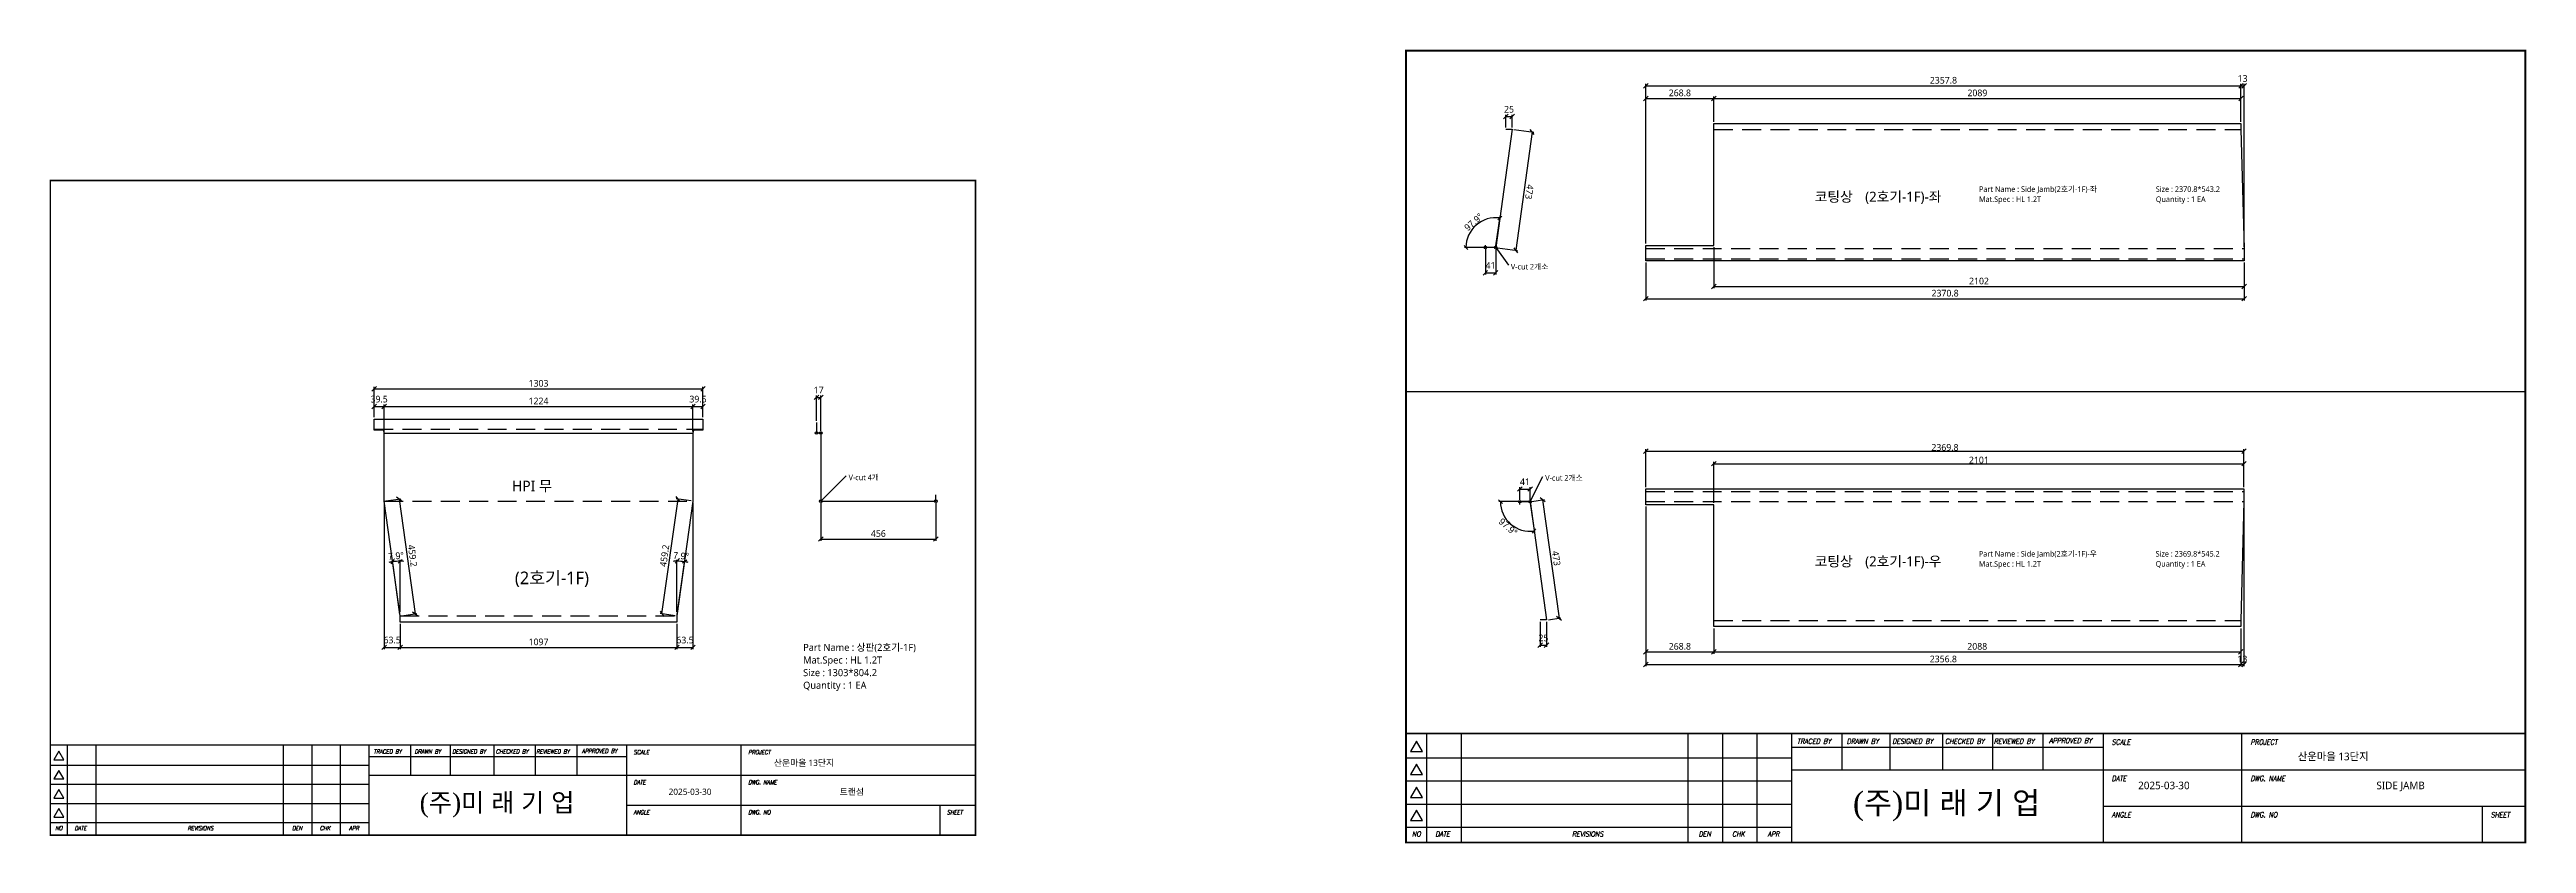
# Model space of a CAD drawing. Extents: x 674 to 10492, y -109346 to 1748.
# Drawn here: x 674 to 10489, y -37356 to -34212 of the extents above; entities that cross this region are included whole.
import ezdxf
from ezdxf.enums import TextEntityAlignment as Align

# ---------------------------------------------------------------- set-up
doc = ezdxf.new("R2010")
doc.units = 0
doc.header["$LTSCALE"] = 10
doc.header["$MEASUREMENT"] = 0
doc.linetypes.add('DASHED2', pattern=[0.375, 0.25, -0.125])
doc.layers.get('0').update_dxf_attribs({"linetype": 'CONTINUOUS'})
for name, color, linetype in [('22', 8, 'DASHED2'), ('dim', 3, 'CONTINUOUS'), ('FROM', 7, 'CONTINUOUS'), ('HIDDEN2', 8, 'CONTINUOUS'), ('레이져', 7, 'CONTINUOUS')]:
    doc.layers.add(name, color=color, linetype=linetype)
doc.styles.add('G1', font='batang.ttc', dxfattribs={"height": 20})
doc.styles.add('ITALICT', font='italict')
doc.styles.add('JKW', font='')
doc.styles.add('MIRAESTYLE', font='gulim.ttc')
doc.styles.add('YCKIM', font='gulim.ttc')
doc.styles.get('JKW').set_extended_font_data('NanumGothic')
doc.dimstyles.new('MIRAE', dxfattribs={"dimscale": 100, "dimtxt": 0.25, "dimasz": 0.15, "dimexe": 0.06, "dimexo": 0.06, "dimgap": 0.07, "dimtad": 1, "dimdec": 1, "dimtxsty": 'YCKIM', "dimblk": 'OBLIQUE', "dimcen": 2.5, "dimclrd": 3, "dimclre": 3, "dimclrt": 256, "dimadec": 1, "dimazin": 3, "dimtfac": 0.5, "dimtix": 1, "dimtmove": 0, "dimatfit": 3, "dimldrblk": 'OBLIQUE'})
doc.dimstyles.get("Standard").update_dxf_attribs({"dimtxt": 2.5, "dimasz": 2.5, "dimexe": 1.25, "dimexo": 0.625, "dimtad": 1, "dimtxsty": 'MIRAESTYLE', "dimcen": 2.5, "dimazin": 3, "dimtfac": 1, "dimtmove": 0, "dimatfit": 3})
doc.dimstyles.new('미래', dxfattribs={"dimscale": 120, "dimtxt": 0.2, "dimasz": 0.15, "dimexe": 0.06, "dimexo": 0.06, "dimgap": 0.07, "dimtad": 1, "dimdec": 1, "dimlfac": -1, "dimtxsty": 'JKW', "dimblk": 'OBLIQUE', "dimcen": 2.5, "dimclrd": 3, "dimclre": 3, "dimclrt": 256, "dimadec": 1, "dimazin": 2, "dimtfac": 0.5, "dimtmove": 1, "dimatfit": 3, "dimarcsym": 1})

# ---------------------------------------------------------------- blocks, each defined once
blk = doc.blocks.new('_OBLIQUE')
at = {"color": 0, "linetype": 'ByBlock'}
blk.add_line((-0.5, -0.5), (0.5, 0.5), dxfattribs=at)
blk = doc.blocks.new('3')
at = {"layer": 'FROM', "color": 7}
blk.add_line((25823.5, 11169), (25823.5, 11496.2), dxfattribs=at)
at = {"layer": 'FROM', "color": 2}
for p, q in [((25885.8, 11169), (25885.8, 11496.2)), ((25989.7, 11169), (25989.7, 11496.2)), ((26670, 11169), (26670, 11496.2)), ((26773.9, 11169), (26773.9, 11496.2)), ((26877.7, 11169), (26877.7, 11496.2)), ((25823.5, 11422.9), (26981.6, 11422.9)), ((25823.5, 11353.6), (26981.6, 11353.6)), ((25823.5, 11284.4), (26981.6, 11284.4)), ((25823.5, 11215.1), (26981.6, 11215.1))]:
    blk.add_line(p, q, dxfattribs=at)
at = {"layer": 'FROM', "color": 0}
for p, q in [((26981.6, 11169), (26981.6, 11496.2)), ((26981.6, 11454.7), (27915.7, 11454.7)), ((27131.3, 11496.2), (27131.3, 11387.2)), ((27276.5, 11387.2), (27276.5, 11496.2)), ((27434, 11496.2), (27434, 11387.2)), ((27583.7, 11496.2), (27583.7, 11387.2)), ((27735.3, 11496.2), (27735.3, 11387.2)), ((27915.7, 11496.2), (27915.7, 11169)), ((28332.2, 11169), (28332.2, 11496.2)), ((26981.6, 11387.2), (29183.5, 11387.2)), ((27915.7, 11278.1), (29183.5, 11278.1))]:
    blk.add_line(p, q, dxfattribs=at)
at = {"layer": 'FROM'}
blk.add_line((29053.7, 11278.1), (29053.7, 11169), dxfattribs=at)
at = {"layer": 'FROM', "color": 0, "const_width": 5.89}
blk.add_lwpolyline([(25823.5, 11169), (29183.5, 11169), (29183.5, 13545), (25823.5, 13545)], close=True, dxfattribs=at)
at = {"layer": 'FROM', "color": 0, "const_width": 4.87}
blk.add_lwpolyline([(25823.5, 11496.2), (29183.5, 11496.2)], dxfattribs=at)
at = {"layer": 'FROM', "color": 2}
for points in [[(25854.7, 11473.5), (25836.7, 11442.3), (25872.7, 11442.3)], [(25854.7, 11404.3), (25836.7, 11373.1), (25872.7, 11373.1)], [(25854.7, 11335), (25836.7, 11303.8), (25872.7, 11303.8)], [(25854.7, 11265.7), (25836.7, 11234.6), (25872.7, 11234.6)]]:
    blk.add_lwpolyline(points, close=True, dxfattribs=at)
at = {"layer": 'FROM', "color": 4, "style": 'ITALICT', "width": 0.8}
for s, height, p in [('TRACED BY', 15.58, (26997.2, 11465)), ('DRAWN BY', 15.58, (27146.3, 11465)), ('DESIGNED BY', 15.583, (27282.8, 11465)), ('CHECKED BY', 15.58, (27441.2, 11465)), ('REVIEWED BY', 15.583, (27587.9, 11465)), ('APPROVED BY', 15.583, (27753.8, 11466.9)), ('SCALE', 15.58, (27941.7, 11462.5)), ('PROJECT', 15.58, (28358.1, 11462.5)), ('DATE', 15.58, (27941.7, 11353.4)), ('DWG. NAME', 15.58, (28358.1, 11353.4)), ('ANGLE', 15.58, (27941.7, 11244.4)), ('DWG. NO', 15.58, (28358.1, 11244.4)), ('SHEET', 15.58, (29079.6, 11244.4)), ('NO', 15.58, (25841.2, 11186.7)), ('DATE', 15.58, (25911.2, 11186.7)), ('REVISIONS', 15.58, (26321.6, 11186.7)), ('DEN', 15.58, (26701.4, 11186.7)), ('CHK', 15.58, (26802.1, 11186.7)), ('APR', 15.58, (26908.6, 11186.7))]:
    blk.add_text(s, height=height, dxfattribs=at).set_placement(p)
blk = doc.blocks.new('transom_frame')
at = {"xscale": 0.837272107773114, "yscale": 0.837272107773114, "zscale": 0.837272107773114}
blk.add_blockref('3', (-21621.3, -9351.5), dxfattribs=at)
at = {"style": 'G1'}
blk.add_text('(주)미 래 기 업', height=55.92, dxfattribs=at).set_placement((1358.1, 93.9), align=Align.MIDDLE)
blk = doc.blocks.new('side_frame')
at = {"color": 8}
blk.add_line((4557, 1833), (0, 1833), dxfattribs=at)
at = {"xscale": 1.356231088589885, "yscale": 1.356231088589885, "zscale": 1.356231088589885}
blk.add_blockref('3', (-35023, -15148), dxfattribs=at)
at = {"style": 'G1'}
blk.add_text('(주)미 래 기 업', height=90.6, dxfattribs=at).set_placement((2200, 152), align=Align.MIDDLE)

msp = doc.modelspace()

# ---------------------------------------------------------------- linework, layer by layer
for p, q in [((6470, -34527), (6404.76, -34995.48)), ((6445, -34527), (6470, -34527)), ((6363.76, -34995.48), (6363.76, -34986.48)), ((6404.76, -34995.48), (6363.76, -34995.48)), ((3713.5, -35689), (3713.5, -35730)), ((3713.5, -35730), (3730.5, -35730)), ((3730.5, -35730), (3730.5, -35730)), ((3730.5, -35730), (3730.5, -36000)), ((3730.5, -36000), (4186.5, -36000)), ((4186.5, -36000), (4186.5, -35975)), ((6500, -36013), (6500, -36002)), ((6500, -36002), (6541, -36002)), ((6541, -36002), (6606.24, -36470.48)), ((6606.24, -36470.48), (6581.24, -36470.48))]:
    msp.add_line(p, q)
at = {"color": 6}
for centre in [(6363.76, -34995.48), (6404.76, -34995.48), (3713.5, -35730), (3730.5, -35730), (3730.5, -36000), (4186.5, -36000), (6500, -36002), (6541, -36002)]:
    msp.add_circle(centre, 5, dxfattribs=at)
at = {"layer": '22', "ltscale": 30}
for p, q in [((7268.8, -34528.8), (9357.8, -34528.8)), ((7000, -35000), (9370.8, -35000)), ((7000, -35039.8), (9370.8, -35039.8)), ((1960.5, -35715.4), (3263.5, -35715.4)), ((2000, -36000), (3224, -36000)), ((7000, -35962.2), (9369.8, -35962.2)), ((7000, -36002), (9369.8, -36002)), ((2063.5, -36454.8), (3160.5, -36454.8)), ((7268.8, -36473.2), (9356.8, -36473.2))]:
    msp.add_line(p, q, dxfattribs=at)
at = {"layer": 'HIDDEN2'}
msp.add_line((2000, -35731.2), (3224, -35731.2), dxfattribs=at)
at = {"layer": '레이져'}
for p, q in [((7268.8, -34505), (9357.8, -34505)), ((7268.8, -34528.8), (7268.8, -34505)), ((7268.8, -34987.5), (7268.8, -34528.8)), ((7268.8, -34528.8), (7268.8, -34528.8)), ((9357.8, -34505), (9357.8, -34528.8)), ((9357.8, -34528.8), (9370.8, -35000)), ((7000, -35000), (7000, -34987.5)), ((7000, -34987.5), (7268.8, -34987.5)), ((7000, -35039.8), (7000, -35000)), ((9370.8, -35000), (9370.8, -35039.8)), ((7000, -35048.2), (7000, -35039.8)), ((9370.8, -35048.2), (7000, -35048.2)), ((9370.8, -35039.8), (9370.8, -35048.2)), ((1960.5, -35675), (3263.5, -35675)), ((1960.5, -35715.4), (1960.5, -35675)), ((1960.5, -35719.3), (1960.5, -35715.4)), ((1998.28, -35719.3), (1960.5, -35719.3)), ((2000, -35731.2), (1998.28, -35719.3)), ((3225.72, -35719.3), (3224, -35731.2)), ((3263.5, -35719.3), (3225.72, -35719.3)), ((3263.5, -35675), (3263.5, -35715.4)), ((3263.5, -35715.4), (3263.5, -35719.3)), ((2000, -36000), (2000, -35731.2)), ((3224, -35731.2), (3224, -36000)), ((2063.5, -36454.8), (2000, -36000)), ((3224, -36000), (3160.5, -36454.8)), ((7000, -35951.8), (9369.8, -35951.8)), ((7000, -35962.2), (7000, -35951.8)), ((7000, -36002), (7000, -35962.2)), ((7000, -36014.5), (7000, -36002)), ((7268.8, -36014.5), (7000, -36014.5)), ((7268.8, -36473.2), (7268.8, -36014.5)), ((9369.8, -36002), (9356.8, -36473.2)), ((9369.8, -35951.8), (9369.8, -35962.2)), ((9369.8, -35962.2), (9369.8, -36002)), ((2063.5, -36479.2), (2063.5, -36454.8)), ((2063.5, -36454.8), (2063.5, -36454.8)), ((3160.5, -36479.2), (2063.5, -36479.2)), ((3160.5, -36454.8), (3160.5, -36454.8)), ((3160.5, -36454.8), (3160.5, -36479.2)), ((7268.8, -36497), (7268.8, -36473.2)), ((9356.8, -36497), (7268.8, -36497)), ((9356.8, -36473.2), (9356.8, -36497)), ((9356.8, -36497), (9356.8, -36497))]:
    msp.add_line(p, q, dxfattribs=at)

# ---------------------------------------------------------------- block references
for name, p, xscale, yscale in [('side_frame', (6050, -37351.8, 0.97), 0.9732851985559566, 0.9732851985559566), ('transom_frame', (677.5, -37323, 1.3), 1.303125, 1.303125)]:
    msp.add_blockref(name, p, dxfattribs=dict(xscale=xscale, yscale=yscale))

# ---------------------------------------------------------------- texts
at = {"style": 'JKW'}
for s, height, p in [('코팅상', 40, (7668.8, -34794.35)), ('Part Name : Side Jamb(2호기-1F)-좌', 22, (8319.8, -34764.35)), ('Mat.Spec : HL 1.2T ', 22, (8319.8, -34804.35)), ('Size : 2370.8*543.2 ', 22, (9020.47, -34764.35)), ('Quantity : 1 EA ', 22, (9020.47, -34804.35)), ('코팅상', 40, (7668.8, -36238.5)), ('Part Name : Side Jamb(2호기-1F)-우', 22, (8319.3, -36208.5)), ('Size : 2369.8*545.2 ', 22, (9019.63, -36208.5)), ('Mat.Spec : HL 1.2T ', 22, (8319.3, -36248.5)), ('Quantity : 1 EA ', 22, (9019.63, -36248.5)), ('Part Name : 상판(2호기-1F)', 28, (3660.5, -36579.2)), ('Size : 1303*804.2', 28, (3660.5, -36679.2)), ('Mat.Spec : HL 1.2T', 28, (3660.5, -36629.2)), ('Quantity : 1 EA', 28, (3660.5, -36729.2)), ('산운마을 13단지', 30, (9583.03, -37011.15)), ('산운마을 13단지', 25, (3544.38, -37036.31)), ('2025-03-30', 25, (3127.38, -37150.99)), ('트랜섬', 25, (3805, -37150.99)), ('2025-03-30', 30, (8950.39, -37126)), ('SIDE JAMB', 30, (9894.48, -37126))]:
    msp.add_text(s, height=height, dxfattribs=at).set_placement(p, align=Align.MIDDLE_LEFT)
at = {"char_height": 22, "attachment_point": 1, "style": 'JKW'}
for s, insert in [('V-cut 2개소', (6464.76, -35060.48)), ('V-cut 4개', (3840.5, -35895)), ('V-cut 2개소', (6601, -35897))]:
    msp.add_mtext(s, dxfattribs=dict(at, insert=insert))
at = {"layer": '레이져', "style": 'JKW'}
for s, height, p in [('(2호기-1F)-좌', 40, (7868.8, -34794.35)), ('HPI 무', 42, (2507, -35940)), ('(2호기-1F)-우', 40, (7868.8, -36238.5)), ('(2호기-1F)', 50, (2518.17, -36304))]:
    msp.add_text(s, height=height, dxfattribs=at).set_placement(p, align=Align.MIDDLE_LEFT)

# ---------------------------------------------------------------- dimensions: what is measured, and where the dimension line sits
for base, line1, line2 in [((6390.82, -34878.36), ((6363.76, -34995.48), (6404.76, -34995.48)), ((6404.76, -34995.48), (6470, -34527))), ((2047.62, -36238.6), ((2063.5, -36454.8), (2000, -36000)), ((2063.5, -36454.8), (2063.5, -36444.8))), ((3176.38, -36238.6), ((3160.5, -36454.8), (3160.5, -36444.8)), ((3160.5, -36454.8), (3224, -36000))), ((6532.06, -36119.12), ((6541, -36002), (6606.24, -36470.48)), ((6541, -36002), (6500, -36002)))]:
    msp.add_angular_dim_2l(base=base, line1=line1, line2=line2, dimstyle='mirae', override={"dimtxt": 0.27, "dimgap": 0.02, "dimdec": 0, "dimlfac": 1, "dimdsep": 46, "dimclrt": 7}).render()
at = {"layer": 'dim'}
for base, p1, p2, override in [((7000, -34355), (7000, -34987.5), (9357.8, -34505), {"dimtxt": 0.22, "dimgap": 0.07, "dimdec": 1, "dimlfac": 1, "dimdsep": 46, "dimclrt": 7}), ((9357.8, -34355), (9357.8, -34505), (9370.8, -35000), {"dimtxt": 0.22, "dimgap": 0.07, "dimdec": 1, "dimlfac": 1, "dimdsep": 46, "dimclrt": 7}), ((6445, -34477), (6445, -34527), (6470, -34527), {"dimtxt": 0.22, "dimgap": 0.07, "dimdec": 1, "dimlfac": 1, "dimdsep": 46, "dimclrt": 7}), ((7000, -34405), (7000, -34987.5), (7268.8, -34505), {"dimtxt": 0.22, "dimgap": 0.07, "dimdec": 1, "dimlfac": 1, "dimdsep": 46, "dimclrt": 7}), ((7268.8, -34405), (7268.8, -34505), (9357.8, -34505), {"dimtxt": 0.22, "dimgap": 0.07, "dimdec": 1, "dimlfac": 1, "dimdsep": 46, "dimclrt": 7}), ((6363.76, -35095.48), (6363.76, -34995.48), (6404.76, -34995.48), {"dimtxt": 0.22, "dimgap": 0.07, "dimdec": 1, "dimlfac": 1, "dimdsep": 46, "dimclrt": 7}), ((7268.8, -35150), (7268.8, -34987.5), (9370.8, -35048.2), {"dimtxt": 0.22, "dimgap": 0.07, "dimdec": 1, "dimlfac": 1, "dimdsep": 46, "dimclrt": 7}), ((7000, -35198.2), (7000, -35048.2), (9370.8, -35048.2), {"dimtxt": 0.22, "dimgap": 0.07, "dimdec": 1, "dimlfac": 1, "dimdsep": 46, "dimclrt": 7}), ((1960.5, -35555), (1960.5, -35675), (3263.5, -35675), {"dimtxt": 0.22, "dimgap": 0.07, "dimdec": 1, "dimlfac": 1, "dimdsep": 46, "dimclrt": 7}), ((1960.5, -35625), (1960.5, -35675), (2000, -35731.2), {"dimtxt": 0.22, "dimgap": 0.07, "dimdec": 1, "dimlfac": 1, "dimdsep": 46, "dimclrt": 7}), ((2000, -35625), (2000, -35731.2), (3224, -35731.2), {"dimtxt": 0.22, "dimgap": 0.07, "dimdec": 1, "dimlfac": 1, "dimdsep": 46, "dimclrt": 7}), ((3224, -35625), (3224, -35731.2), (3263.5, -35675), {"dimtxt": 0.22, "dimgap": 0.07, "dimdec": 1, "dimlfac": 1, "dimdsep": 46, "dimclrt": 7}), ((3713.5, -35589), (3713.5, -35689), (3730.5, -35730), {"dimtxt": 0.22, "dimgap": 0.07, "dimdec": 1, "dimlfac": 1, "dimdsep": 46, "dimclrt": 7}), ((7000, -35801.8), (7000, -35951.8), (9369.8, -35951.8), {"dimtxt": 0.22, "dimgap": 0.01, "dimdec": 1, "dimlfac": 1, "dimdsep": 46, "dimclrt": 7}), ((7268.8, -35851.8), (7268.8, -36014.5), (9369.8, -35951.8), {"dimtxt": 0.22, "dimgap": 0.01, "dimdec": 1, "dimlfac": 1, "dimdsep": 46, "dimclrt": 7}), ((6500, -35952), (6500, -36002), (6541, -36002), {"dimtxt": 0.22, "dimgap": 0.07, "dimdec": 1, "dimlfac": 1, "dimdsep": 46, "dimclrt": 7}), ((2000, -36579.2), (2000, -36000), (2063.5, -36479.2), {"dimtxt": 0.22, "dimgap": 0.07, "dimdec": 1, "dimlfac": 1, "dimdsep": 46, "dimclrt": 7}), ((3160.5, -36579.2), (3160.5, -36479.2), (3224, -36000), {"dimtxt": 0.22, "dimgap": 0.07, "dimdec": 1, "dimlfac": 1, "dimdsep": 46, "dimclrt": 7}), ((3730.5, -36150), (3730.5, -36000), (4186.5, -36000), {"dimtxt": 0.22, "dimgap": 0.07, "dimdec": 1, "dimlfac": 1, "dimdsep": 46, "dimclrt": 7}), ((7000, -36597), (7000, -36014.5), (7268.8, -36497), {"dimtxt": 0.22, "dimgap": 0.07, "dimdec": 1, "dimlfac": 1, "dimdsep": 46, "dimclrt": 7}), ((7000, -36647), (7000, -36014.5), (9356.8, -36497), {"dimtxt": 0.22, "dimgap": 0.07, "dimdec": 1, "dimlfac": 1, "dimdsep": 46, "dimclrt": 7}), ((9356.8, -36647), (9356.8, -36497), (9369.8, -36002), {"dimtxt": 0.22, "dimgap": 0.01, "dimdec": 1, "dimlfac": 1, "dimdsep": 46, "dimclrt": 7}), ((2063.5, -36579.2), (2063.5, -36479.2), (3160.5, -36479.2), {"dimtxt": 0.22, "dimgap": 0.07, "dimdec": 1, "dimlfac": 1, "dimdsep": 46, "dimclrt": 7}), ((6581.24, -36570.48), (6581.24, -36470.48), (6606.24, -36470.48), {"dimtxt": 0.22, "dimgap": 0.07, "dimdec": 1, "dimlfac": 1, "dimdsep": 46, "dimclrt": 7}), ((7268.8, -36597), (7268.8, -36497), (9356.8, -36497), {"dimtxt": 0.22, "dimgap": 0.07, "dimdec": 1, "dimlfac": 1, "dimdsep": 46, "dimclrt": 7})]:
    msp.add_linear_dim(base=base, p1=p1, p2=p2, dimstyle='미래', override=override, dxfattribs=at).render()
for base, p1, p2, angle in [((6549.24, -34538.03), (6470, -34527), (6404.76, -34995.48), 262.072293), ((2059.42, -35991.7), (2000, -36000), (2063.5, -36454.8), 277.948357), ((3101.08, -36446.5), (3160.5, -36454.8), (3224, -36000), 82.051643), ((6590.52, -35995.1), (6541, -36002), (6606.24, -36470.48), 277.927707)]:
    msp.add_linear_dim(base=base, p1=p1, p2=p2, angle=angle, dimstyle='미래', override={"dimtxt": 0.22, "dimgap": 0.07, "dimdec": 1, "dimlfac": 1, "dimdsep": 46, "dimclrt": 7}, dxfattribs=at).render()

# ---------------------------------------------------------------- leaders
for points in [[(6404.76, -34995.48), (6454.76, -35065.48)], [(3730.5, -36000), (3830.5, -35900)], [(6541, -36002), (6591, -35902)]]:
    msp.add_leader(points, dimstyle='Standard', dxfattribs=at)

doc.saveas('drawing.dxf')
